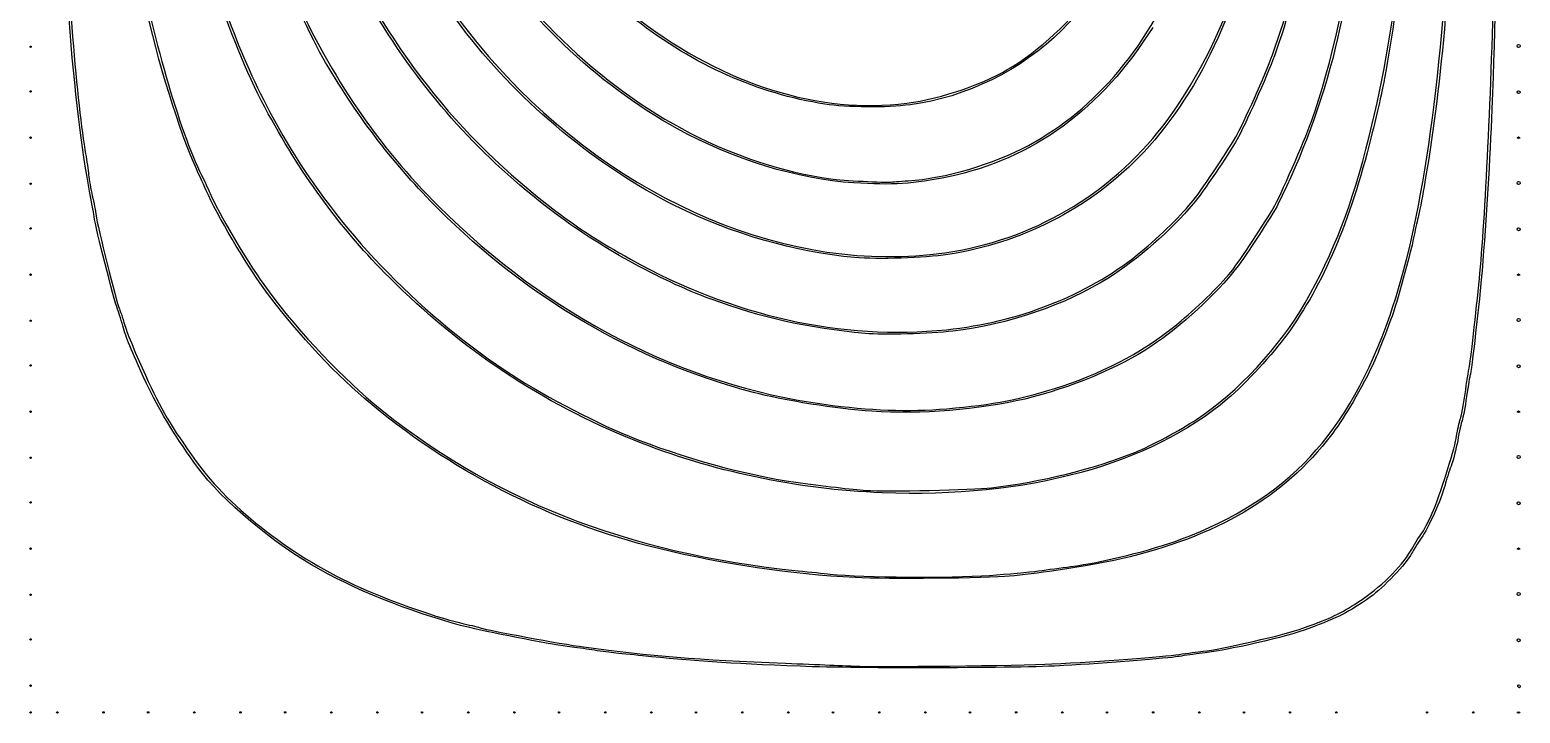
# Model space of a CAD drawing. Header units: millimetres. Extents: x 2 to 2088, y -91 to 1995.
# Drawn here: x 2 to 1046, y -91 to 387 of the extents above; entities that cross this region are included whole.
import ezdxf

# ---------------------------------------------------------------- set-up
doc = ezdxf.new("R2010")
doc.units = ezdxf.units.MM
doc.layers.add('Image', color=7, linetype='CONTINUOUS')

msp = doc.modelspace()

# ---------------------------------------------------------------- linework, layer by layer
at = {"layer": 'Image', "color": 7}
for points in [[(1044.2117, 376.0981)], [(2.105229, 375.5765)], [(2.105229, 344.282)], [(559.14715, 335.4208)], [(616.47601, 336.0452)], [(1044.2117, 343.7604)], [(2.105229, 311.9444)], [(1044.5595, 312.1182)], [(2.105229, 279.6067)], [(579.48856, 280.2028)], [(617.56358, 281.6854)], [(1044.2117, 280.1283)], [(2.105229, 248.3122)], [(1044.2117, 247.7907)], [(643.12069, 231.2614)], [(580.01015, 227.9576)], [(2.105229, 215.9746)], [(1044.5595, 216.1485)], [(2.105229, 183.637)], [(1044.2117, 184.1585)], [(587.31219, 174.7862)], [(644.43049, 177.3959)], [(2.105229, 152.3425)], [(1044.2117, 151.8209)], [(2.105229, 120.0048)], [(1044.5595, 120.1787)], [(2.105229, 87.6672)], [(1044.2117, 88.1888)], [(599.30841, 63.1466)], [(675.97991, 66.7141)], [(2.105229, 56.3727)], [(1044.2117, 55.8511)], [(2.105229, 24.0351)], [(1044.5595, 24.2089)], [(674.5106, 5.2996)], [(2.105229, -8.3026)], [(1044.2117, -7.781)], [(2.105229, -39.5971)], [(1044.2117, -40.1186)], [(541.93518, -58.3891)], [(718.22747, -56.7779)], [(2.105229, -71.9347)], [(1044.7333, -72.4563)], [(2.105229, -90.7114)], [(20.881923, -90.7114)], [(53.219562, -90.7114)], [(84.514052, -90.7114)], [(116.85169, -90.7114)], [(149.18933, -90.7114)], [(180.48382, -90.7114)], [(212.82146, -90.7114)], [(245.1591, -90.7114)], [(276.45359, -90.7114)], [(308.79123, -90.7114)], [(341.12887, -90.7114)], [(372.42336, -90.7114)], [(404.761, -90.7114)], [(437.09864, -90.7114)], [(468.39313, -90.7114)], [(500.73077, -90.7114)], [(533.06841, -90.7114)], [(564.36289, -90.7114)], [(596.70053, -90.7114)], [(629.03817, -90.7114)], [(660.33266, -90.7114)], [(692.6703, -90.7114)], [(725.00794, -90.7114)], [(756.30243, -90.7114)], [(788.64007, -90.7114)], [(820.97771, -90.7114)], [(852.2722, -90.7114)], [(884.60984, -90.7114)], [(916.94748, -90.7114)], [(980.57961, -90.7114)], [(1012.9172, -90.7114)], [(1044.5595, -90.5375)]]:
    msp.add_lwpolyline(points, close=True, dxfattribs=at)
for points in [[(592.00679, 120.2048), (592.00636, 120.2048)], [(644.68502, 122.0407), (644.68542, 122.0407)], [(580.52931, 3.70423), (580.53171, 3.7042)]]:
    msp.add_lwpolyline(points, dxfattribs=at)
for points in [[(1031.1902, 981.6465), (1031.4658, 499.1209), (1031.1632, 457.5541), (1026.4658, 331.7642)], [(899.84977, 322.7561), (929.43571, 406.149), (944.19956, 524.5473), (945.32935, 687.4782)], [(940.5298, 312.8235), (961.08679, 395.4964), (970.22256, 483.8574), (973.22614, 629.0619)], [(308.09139, 384.9648), (259.11344, 447.9539), (226.9981, 521.4947), (206.5872, 617.3988)], [(812.01334, 583.8777), (797.77231, 494.3256), (770.1015, 431.5801), (725.35096, 387.3648)], [(44.007353, 274.391), (32.856193, 331.7548), (24.378063, 440.5854), (20.887873, 571.1671)], [(912.73608, 571.6886), (906.63976, 493.2692), (892.64438, 419.8595), (874.15454, 369.3176)], [(971.71957, 538.4561), (967.70748, 463.851), (962.55864, 417.1098), (951.36427, 353.6704)], [(1001.6788, 534.65683), (997.19641, 416.54333), (991.09062, 347.39993), (978.95863, 277.36853)], [(169.20909, 328.6348), (142.82606, 376.7513), (120.96338, 444.0956), (107.40573, 519.0096)], [(939.29105, 515.3586), (935.89443, 475.0469), (925.31612, 408.8104), (916.80056, 374.5333)], [(691.10558, 362.0376), (737.70143, 391.7377), (771.99412, 440.757), (793.62165, 508.5781)], [(25.07775, 493.974), (28.019514, 422.0037), (35.401066, 333.292), (41.178915, 300.4697)], [(866.91037, 484.0641), (849.71707, 402.3313), (820.28903, 340.1116), (778.92052, 298.0273)], [(955.12293, 187.563), (977.10331, 250.583), (991.28354, 346.9502), (997.75473, 477.2836)], [(309.31168, 462.6795), (328.96279, 430.6389), (348.58862, 406.0925), (375.16723, 380.3126)], [(872.75408, 369.8392), (883.57048, 400.1054), (890.12375, 425.5144), (897.64029, 466.3305)], [(123.66376, 452.7696), (138.38065, 396.5473), (155.60768, 354.0465), (181.80217, 309.3365)], [(215.65232, 457.9853), (250.89332, 377.2544), (301.45338, 312.8408), (370.6789, 260.4812)], [(263.70161, 456.4206), (281.48609, 422.846), (303.22204, 391.5454), (328.17231, 363.5803)], [(455.81083, 318.1876), (398.9263, 349.4352), (347.67249, 398.6171), (311.04243, 457.104)], [(76.863592, 443.9028), (87.014919, 385.7727), (107.00909, 316.362), (122.48417, 285.5288)], [(209.32656, 364.6234), (199.98438, 380.4191), (180.87043, 421.0149), (174.20922, 439.2086)], [(701.78062, 306.4912), (749.81914, 332.3849), (786.2467, 376.1133), (812.33975, 439.2086)], [(1018.0982, 217.0178), (1022.3397, 263.3304), (1026.3245, 349.3836), (1028.6769, 445.4675)], [(796.11676, 320.2896), (817.57741, 348.1465), (836.26615, 384.0779), (848.58172, 421.1601)], [(118.13258, 291.603), (107.39571, 314.8968), (91.596687, 366.1528), (82.441904, 407.3926)], [(186.73744, 412.6083), (213.5898, 353.7866), (246.41819, 305.7822), (288.39263, 263.9595)], [(367.79655, 260.6804), (318.60261, 298.1128), (279.91789, 340.8553), (247.28617, 393.8316)], [(559.14715, 335.4208), (512.34136, 342.6652), (467.88176, 362.4712), (426.46737, 394.5274)], [(429.61752, 394.1778), (489.02227, 348.917), (555.47196, 328.2442), (616.47601, 336.0452)], [(725.35096, 387.3648), (696.72077, 359.0771), (658.1418, 340.0756), (618.88655, 334.9275)], [(788.88249, 389.1374), (753.16309, 332.0406), (704.97753, 296.8275), (645.66601, 284.4776)], [(2.105229, 375.5765), (2.105229, 375.8634), (2.339938, 376.0981), (2.626804, 376.0981)], [(2.626804, 376.0981), (2.91367, 376.0981), (3.148379, 375.8634), (3.148379, 375.5765)], [(454.31061, 264.2173), (399.59892, 291.5952), (346.77041, 335.2209), (308.09139, 384.9648)], [(375.16723, 380.3126), (430.7062, 326.4427), (495.9116, 292.746), (563.3198, 283.0796)], [(1044.2117, 376.0981), (1044.2117, 376.6718), (1044.6812, 377.1412), (1045.2549, 377.1412)], [(1045.2549, 375.0549), (1044.6812, 375.0549), (1044.2117, 375.5243), (1044.2117, 376.0981)], [(1045.2549, 377.1412), (1045.8286, 377.1412), (1046.298, 376.6718), (1046.298, 376.0981)], [(1046.298, 376.0981), (1046.298, 375.5243), (1045.8286, 375.0549), (1045.2549, 375.0549)], [(2.626804, 375.0549), (2.339938, 375.0549), (2.105229, 375.2896), (2.105229, 375.5765)], [(3.148379, 375.5765), (3.148379, 375.2896), (2.91367, 375.0549), (2.626804, 375.0549)], [(846.78441, 311.9022), (852.71149, 322.3247), (867.8168, 356.0238), (872.75408, 369.8392)], [(874.15454, 369.3176), (868.93574, 355.052), (853.33601, 320.1317), (847.82561, 310.3796)], [(916.80056, 374.5333), (907.42588, 336.7981), (893.17997, 298.0587), (876.5548, 265.0914)], [(288.39459, 261.8487), (257.81991, 292.3672), (232.91755, 324.736), (209.32656, 364.6234)], [(328.17231, 363.5803), (414.6972, 266.6004), (535.44136, 215.8723), (643.12069, 231.2614)], [(616.47596, 336.0452), (641.0606, 339.189), (672.36321, 350.0912), (691.10558, 362.0376)], [(2.105229, 344.282), (2.105229, 344.5689), (2.339938, 344.8036), (2.626804, 344.8036)], [(2.626804, 344.8036), (2.91367, 344.8036), (3.148379, 344.5689), (3.148379, 344.282)], [(951.36427, 353.6704), (950.1494, 346.7856), (945.91531, 328.2436), (941.95519, 312.4659)], [(1044.2117, 343.7604), (1044.2117, 344.3342), (1044.6812, 344.8036), (1045.2549, 344.8036)], [(1045.2549, 344.8036), (1045.8286, 344.8036), (1046.298, 344.3342), (1046.298, 343.7604)], [(2.626804, 343.7604), (2.339938, 343.7604), (2.105229, 343.9951), (2.105229, 344.282)], [(3.148379, 344.282), (3.148379, 343.9951), (2.91367, 343.7604), (2.626804, 343.7604)], [(618.88655, 334.9275), (602.50763, 332.7795), (574.73043, 333.0089), (559.14715, 335.4208)], [(1045.2549, 342.7173), (1044.6812, 342.7173), (1044.2117, 343.1867), (1044.2117, 343.7604)], [(1046.298, 343.7604), (1046.298, 343.1867), (1045.8286, 342.7173), (1045.2549, 342.7173)], [(254.02887, 213.8781), (220.60088, 247.2857), (194.3114, 282.8539), (169.20909, 328.6348)], [(1026.4658, 331.7642), (1025.182, 297.3898), (1022.6199, 255.1717), (1019.5969, 218.5825)], [(579.48856, 280.2028), (540.26439, 282.7141), (495.18322, 296.5598), (455.81083, 318.1876)], [(643.12069, 231.2614), (704.22343, 239.994), (758.66216, 271.6718), (796.11676, 320.2896)], [(873.31941, 262.3948), (878.0361, 270.5342), (895.08073, 309.3138), (899.84977, 322.7561)], [(2.105229, 311.9444), (2.105229, 312.2312), (2.339938, 312.4659), (2.626804, 312.4659)], [(2.626804, 311.4228), (2.339938, 311.4228), (2.105229, 311.6575), (2.105229, 311.9444)], [(2.626804, 312.4659), (2.91367, 312.4659), (3.148379, 312.2312), (3.148379, 311.9444)], [(3.148379, 311.9444), (3.148379, 311.6575), (2.91367, 311.4228), (2.626804, 311.4228)], [(181.80217, 309.3365), (217.31473, 248.722), (272.97664, 190.4285), (334.86997, 149.0321)], [(617.56353, 281.6854), (643.28406, 283.2424), (677.16085, 293.2207), (701.78062, 306.4912)], [(815.85291, 266.1812), (822.30535, 274.0522), (840.83854, 301.4467), (846.78441, 311.9022)], [(847.82561, 310.3796), (841.90286, 299.8979), (823.87791, 273.4607), (817.24299, 265.5242)], [(941.95519, 312.4659), (926.79552, 252.0678), (908.90828, 210.1109), (882.87638, 173.8887)], [(895.71867, 196.3187), (915.94101, 231.8037), (928.50843, 264.4779), (940.5298, 312.8235)], [(1045.2549, 311.4228), (1044.4899, 311.4228), (1044.177, 311.7357), (1044.5595, 312.1182)], [(1044.5595, 312.1182), (1044.9419, 312.5007), (1045.5678, 312.5007), (1045.9503, 312.1182)], [(1045.9503, 312.1182), (1046.3328, 311.7357), (1046.0203, 311.4228), (1045.2549, 311.4228)], [(41.178915, 300.4697), (41.986888, 295.8799), (42.954369, 289.308), (43.328872, 285.8656)], [(778.92052, 298.0273), (742.94098, 261.4252), (696.80705, 237.9817), (645.207, 230.0791)], [(43.328872, 285.8656), (43.703375, 282.4232), (44.862303, 275.8514), (45.904267, 271.2615)], [(125.67189, 274.9126), (123.2442, 280.363), (119.85151, 287.8737), (118.13258, 291.603)], [(122.48417, 285.5288), (124.40687, 281.6979), (127.08365, 275.9818), (128.43256, 272.8263)], [(563.3198, 283.0796), (570.96594, 281.9831), (601.94168, 280.2683), (605.04578, 280.7697)], [(645.66601, 284.4776), (621.70422, 279.4883), (606.24562, 278.4897), (579.48856, 280.2028)], [(2.105229, 279.6067), (2.105229, 279.8936), (2.339938, 280.1283), (2.626804, 280.1283)], [(2.626804, 279.0852), (2.339938, 279.0852), (2.105229, 279.3199), (2.105229, 279.6067)], [(2.626804, 280.1283), (2.91367, 280.1283), (3.148379, 279.8936), (3.148379, 279.6067)], [(3.148379, 279.6067), (3.148379, 279.3199), (2.91367, 279.0852), (2.626804, 279.0852)], [(47.140477, 256.6686), (46.644087, 260.1049), (45.234181, 268.0799), (44.007353, 274.391)], [(165.50615, 206.935), (153.5136, 223.3554), (133.18186, 258.0517), (125.67189, 274.9126)], [(128.43256, 272.8263), (134.19223, 259.3526), (153.09691, 227.2349), (165.98083, 209.0343)], [(605.04578, 280.7697), (605.90638, 280.9087), (611.53939, 281.3208), (617.56358, 281.6854)], [(978.95863, 277.36853), (977.48224, 268.84613), (975.59789, 259.21753), (974.77117, 255.97163)], [(1044.2117, 280.1283), (1044.2117, 280.702), (1044.6812, 281.1715), (1045.2549, 281.1715)], [(1045.2549, 279.0852), (1044.6812, 279.0852), (1044.2117, 279.5546), (1044.2117, 280.1283)], [(1045.2549, 281.1715), (1045.8286, 281.1715), (1046.298, 280.702), (1046.298, 280.1283)], [(1046.298, 280.1283), (1046.298, 279.5546), (1045.8286, 279.0852), (1045.2549, 279.0852)], [(45.904267, 271.2615), (46.946231, 266.6717), (48.114239, 260.3345), (48.499841, 257.179)], [(288.39263, 263.9595), (365.64218, 186.9892), (459.65664, 138.6988), (558.62517, 125.1549)], [(509.07592, 133.4197), (425.9212, 155.5491), (351.49887, 198.8604), (288.39459, 261.8487)], [(580.01014, 227.9576), (538.53432, 231.6434), (493.37061, 244.6715), (454.31061, 264.2173)], [(817.24299, 265.5242), (801.82737, 247.0845), (778.25635, 226.5411), (757.34558, 213.3205)], [(778.20466, 229.9543), (790.7497, 239.9924), (807.95934, 256.5524), (815.85291, 266.1812)], [(844.90297, 219.3755), (849.28283, 224.9579), (868.36977, 253.8534), (873.31941, 262.3948)], [(876.5548, 265.0914), (872.97466, 257.9921), (854.03392, 228.8944), (847.63846, 220.6688)], [(63.566657, 191.662), (61.087958, 197.9669), (48.322475, 248.4863), (47.140477, 256.6686)], [(48.499841, 257.179), (49.261386, 250.947), (63.183232, 195.327), (64.683025, 192.5246)], [(479.54743, 198.7258), (442.83488, 212.2505), (400.86305, 235.5197), (367.79655, 260.6804)], [(370.6789, 260.4812), (387.89398, 247.4603), (400.48076, 239.3583), (423.01612, 226.7921)], [(974.77117, 255.97163), (973.94446, 252.72573), (972.56042, 246.33963), (971.69554, 241.78033)], [(2.105229, 248.3122), (2.105229, 248.5991), (2.339938, 248.8338), (2.626804, 248.8338)], [(2.626804, 247.7907), (2.339938, 247.7907), (2.105229, 248.0254), (2.105229, 248.3122)], [(2.626804, 248.8338), (2.91367, 248.8338), (3.148379, 248.5991), (3.148379, 248.3122)], [(3.148379, 248.3122), (3.148379, 248.0254), (2.91367, 247.7907), (2.626804, 247.7907)], [(971.69554, 241.78033), (969.63386, 230.91213), (959.66686, 195.28993), (955.71905, 184.68013)], [(1044.2117, 247.7907), (1044.2117, 248.3644), (1044.6812, 248.8338), (1045.2549, 248.8338)], [(1045.2549, 246.7475), (1044.6812, 246.7475), (1044.2117, 247.2169), (1044.2117, 247.7907)], [(1045.2549, 248.8338), (1045.8286, 248.8338), (1046.298, 248.3644), (1046.298, 247.7907)], [(1046.298, 247.7907), (1046.298, 247.2169), (1045.8286, 246.7475), (1045.2549, 246.7475)], [(645.207, 230.0791), (628.71782, 227.5538), (596.3913, 226.5019), (580.01015, 227.9576)], [(644.43049, 177.3959), (694.75837, 182.6315), (742.51021, 201.3927), (778.20466, 229.9543)], [(423.01612, 226.7921), (494.64719, 186.849), (571.17794, 169.7755), (644.43049, 177.3959)], [(847.63846, 220.6688), (833.47229, 202.4486), (808.61534, 179.6522), (787.59735, 165.6048)], [(808.81013, 183.5602), (821.46179, 194.1638), (837.99132, 210.5663), (844.90297, 219.3755)], [(2.105229, 215.9746), (2.105229, 216.2615), (2.339938, 216.4962), (2.626804, 216.4962)], [(2.626804, 215.453), (2.339938, 215.453), (2.105229, 215.6877), (2.105229, 215.9746)], [(2.626804, 216.4962), (2.91367, 216.4962), (3.148379, 216.2615), (3.148379, 215.9746)], [(3.148379, 215.9746), (3.148379, 215.6877), (2.91367, 215.453), (2.626804, 215.453)], [(165.98083, 209.0343), (184.96808, 182.2119), (217.67193, 146.8134), (242.55123, 126.1549)], [(425.62399, 99.916), (361.40167, 125.7014), (304.33936, 163.5984), (254.02887, 213.8781)], [(757.34558, 213.3205), (728.04504, 194.7956), (687.36501, 180.941), (648.85802, 176.3723)], [(1010.7603, 151.8209), (1011.8835, 158.064), (1016.2609, 196.9571), (1018.0982, 217.0178)], [(1019.5969, 218.5825), (1017.9753, 198.955), (1012.041, 146.676), (1011.2982, 145.4742)], [(1045.2549, 215.453), (1044.4899, 215.453), (1044.177, 215.766), (1044.5595, 216.1485)], [(1044.5595, 216.1485), (1044.9419, 216.5309), (1045.5678, 216.5309), (1045.9503, 216.1485)], [(1045.9503, 216.1485), (1046.3328, 215.766), (1046.0203, 215.453), (1045.2549, 215.453)], [(236.29233, 129.4196), (214.24088, 148.1782), (185.16359, 180.0196), (165.50615, 206.935)], [(587.31219, 174.7862), (547.42535, 178.4324), (515.20269, 185.5905), (479.54743, 198.7258)], [(67.824762, 178.4212), (66.541374, 183.0111), (64.625227, 188.9694), (63.566657, 191.662)], [(64.683025, 192.5246), (65.188277, 191.5806), (67.002515, 186.0927), (68.714665, 180.3294)], [(819.60402, 114.5934), (848.45262, 133.6778), (878.25888, 165.6812), (895.71867, 196.3187)], [(2.105229, 183.637), (2.105229, 183.9238), (2.339938, 184.1585), (2.626804, 184.1585)], [(2.626804, 183.1154), (2.339938, 183.1154), (2.105229, 183.3501), (2.105229, 183.637)], [(2.626804, 184.1585), (2.91367, 184.1585), (3.148379, 183.9238), (3.148379, 183.637)], [(3.148379, 183.637), (3.148379, 183.3501), (2.91367, 183.1154), (2.626804, 183.1154)], [(86.197004, 134.9554), (73.55523, 162.0157), (70.177603, 170.0066), (67.824762, 178.4212)], [(68.714665, 180.3294), (70.426815, 174.5661), (76.88329, 158.87), (83.062388, 145.4493)], [(725.39802, 137.9027), (757.72828, 148.6153), (784.78893, 163.4276), (808.81013, 183.5602)], [(808.65912, 30.6317), (883.71331, 58.8284), (926.04042, 104.1805), (955.12293, 187.563)], [(955.71905, 184.68013), (946.71579, 160.48393), (943.5864, 153.13933), (937.23679, 141.30313)], [(1044.2117, 184.1585), (1044.2117, 184.7323), (1044.6812, 185.2017), (1045.2549, 185.2017)], [(1045.2549, 183.1154), (1044.6812, 183.1154), (1044.2117, 183.5848), (1044.2117, 184.1585)], [(1045.2549, 185.2017), (1045.8286, 185.2017), (1046.298, 184.7323), (1046.298, 184.1585)], [(1046.298, 184.1585), (1046.298, 183.5848), (1045.8286, 183.1154), (1045.2549, 183.1154)], [(648.85802, 176.3723), (633.10369, 174.5031), (599.79813, 173.6448), (587.31219, 174.7862)], [(882.87638, 173.8887), (873.58037, 160.9537), (853.54675, 139.2527), (841.31456, 128.8677)], [(787.59735, 165.6048), (765.44972, 150.8024), (730.67802, 136.3388), (699.14852, 128.8137)], [(2.105229, 152.3425), (2.105229, 152.6293), (2.339938, 152.864), (2.626804, 152.864)], [(2.626804, 151.8209), (2.339938, 151.8209), (2.105229, 152.0556), (2.105229, 152.3425)], [(2.626804, 152.864), (2.91367, 152.864), (3.148379, 152.6293), (3.148379, 152.3425)], [(3.148379, 152.3425), (3.148379, 152.0556), (2.91367, 151.8209), (2.626804, 151.8209)], [(334.86997, 149.0321), (358.71597, 133.0831), (395.53228, 113.54), (421.97297, 102.7954)], [(1007.706, 132.5226), (1008.8181, 139.9811), (1010.1926, 148.6654), (1010.7603, 151.8209)], [(1044.2117, 151.8209), (1044.2117, 152.3946), (1044.6812, 152.864), (1045.2549, 152.864)], [(1045.2549, 150.7777), (1044.6812, 150.7777), (1044.2117, 151.2472), (1044.2117, 151.8209)], [(1045.2549, 152.864), (1045.8286, 152.864), (1046.298, 152.3946), (1046.298, 151.8209)], [(1046.298, 151.8209), (1046.298, 151.2472), (1045.8286, 150.7777), (1045.2549, 150.7777)], [(83.062388, 145.4493), (94.334063, 120.9677), (100.82592, 109.9672), (118.6327, 85.1752)], [(644.68542, 122.0407), (676.7869, 124.6797), (698.17922, 128.8838), (725.39802, 137.9027)], [(937.23679, 141.30313), (925.79962, 119.98323), (918.1079, 108.14163), (907.4792, 95.49083)], [(1011.2982, 145.4742), (1011.0502, 145.0729), (1009.9183, 138.4226), (1008.7828, 130.6959)], [(119.61376, 81.1053), (105.69133, 100.0468), (92.801098, 120.8191), (86.197004, 134.9554)], [(442.83596, 24.0145), (366.81076, 42.4689), (296.06561, 78.5721), (236.29233, 129.4196)], [(242.55123, 126.1549), (323.50527, 58.9348), (420.29485, 20.6976), (540.37045, 8.5)], [(592.00636, 120.2048), (568.22283, 121.7802), (529.8158, 127.9003), (509.07592, 133.4197)], [(699.14852, 128.8137), (667.49368, 121.2586), (626.19438, 117.9402), (592.00679, 120.2048)], [(841.31456, 128.8677), (786.74708, 82.5407), (700.79102, 59.1978), (599.30841, 63.1466)], [(1004.1419, 113.7459), (1004.99, 116.6146), (1006.5939, 125.0641), (1007.706, 132.5226)], [(1008.7828, 130.6959), (1007.6473, 122.9692), (1006.2358, 115.3783), (1005.6461, 113.8273)], [(2.105229, 120.0048), (2.105229, 120.2917), (2.339938, 120.5264), (2.626804, 120.5264)], [(2.626804, 119.4833), (2.339938, 119.4833), (2.105229, 119.718), (2.105229, 120.0048)], [(2.626804, 120.5264), (2.91367, 120.5264), (3.148379, 120.2917), (3.148379, 120.0048)], [(3.148379, 120.0048), (3.148379, 119.718), (2.91367, 119.4833), (2.626804, 119.4833)], [(558.62517, 125.1549), (590.67439, 120.7689), (617.43491, 119.8006), (644.68502, 122.0407)], [(1045.2549, 119.4833), (1044.4899, 119.4833), (1044.177, 119.7962), (1044.5595, 120.1787)], [(1044.5595, 120.1787), (1044.9419, 120.5612), (1045.5678, 120.5612), (1045.9503, 120.1787)], [(1045.9503, 120.1787), (1046.3328, 119.7962), (1046.0203, 119.4833), (1045.2549, 119.4833)], [(776.95474, 91.689), (787.30448, 95.8525), (808.40179, 107.1827), (819.60402, 114.5934)], [(1001.3974, 101.2281), (1002.0587, 105.2443), (1003.2937, 110.8773), (1004.1419, 113.7459)], [(1005.6461, 113.8273), (1005.0565, 112.2764), (1003.6646, 105.9905), (1002.5531, 99.8589)], [(421.97297, 102.7954), (458.58827, 87.9162), (503.28669, 75.5793), (538.80573, 70.5493)], [(599.30841, 63.1466), (539.67558, 65.467), (479.91261, 78.119), (425.62399, 99.916)], [(907.4792, 95.49083), (872.82827, 54.24753), (822.73445, 27.69293), (754.21373, 14.24533)], [(984.6176, 48.7612), (990.22892, 61.7155), (999.83887, 91.764), (1001.3974, 101.2281)], [(1002.5531, 99.8589), (1001.4415, 93.7272), (999.36105, 85.617), (997.92976, 81.8362)], [(2.105229, 87.6672), (2.105229, 87.9541), (2.339938, 88.1888), (2.626804, 88.1888)], [(2.626804, 87.1456), (2.339938, 87.1456), (2.105229, 87.3803), (2.105229, 87.6672)], [(2.626804, 88.1888), (2.91367, 88.1888), (3.148379, 87.9541), (3.148379, 87.6672)], [(3.148379, 87.6672), (3.148379, 87.3803), (2.91367, 87.1456), (2.626804, 87.1456)], [(118.6327, 85.1752), (142.54169, 51.8872), (187.80572, 17.096), (233.68445, -3.2567)], [(675.97991, 66.7141), (710.99461, 70.7629), (747.19245, 79.7159), (776.95474, 91.689)], [(1044.2117, 88.1888), (1044.2117, 88.7625), (1044.6812, 89.2319), (1045.2549, 89.2319)], [(1045.2549, 87.1456), (1044.6812, 87.1456), (1044.2117, 87.615), (1044.2117, 88.1888)], [(1045.2549, 89.2319), (1045.8286, 89.2319), (1046.298, 88.7625), (1046.298, 88.1888)], [(1046.298, 88.1888), (1046.298, 87.615), (1045.8286, 87.1456), (1045.2549, 87.1456)], [(205.68224, 9.0887), (173.27045, 27.2005), (136.81271, 57.7059), (119.61376, 81.1053)], [(997.92976, 81.8362), (996.49847, 78.0554), (994.58573, 72.0997), (993.67922, 68.6014)], [(538.80573, 70.5493), (556.45722, 68.0495), (579.29207, 65.3974), (587.83376, 64.855)], [(587.83376, 64.855), (602.9083, 63.8977), (662.49124, 65.1544), (675.97991, 66.7141)], [(993.67922, 68.6014), (991.12678, 58.7512), (982.03682, 38.4429), (977.03502, 31.4159)], [(2.105229, 56.3727), (2.105229, 56.6596), (2.339938, 56.8943), (2.626804, 56.8943)], [(2.626804, 55.8511), (2.339938, 55.8511), (2.105229, 56.0858), (2.105229, 56.3727)], [(2.626804, 56.8943), (2.91367, 56.8943), (3.148379, 56.6596), (3.148379, 56.3727)], [(3.148379, 56.3727), (3.148379, 56.0858), (2.91367, 55.8511), (2.626804, 55.8511)], [(1044.2117, 55.8511), (1044.2117, 56.4249), (1044.6812, 56.8943), (1045.2549, 56.8943)], [(1045.2549, 54.808), (1044.6812, 54.808), (1044.2117, 55.2774), (1044.2117, 55.8511)], [(1045.2549, 56.8943), (1045.8286, 56.8943), (1046.298, 56.4249), (1046.298, 55.8511)], [(1046.298, 55.8511), (1046.298, 55.2774), (1045.8286, 54.808), (1045.2549, 54.808)], [(976.83196, 33.9096), (978.70262, 36.5108), (982.20616, 43.1941), (984.6176, 48.7612)], [(969.44234, 22.2401), (971.63597, 26.057), (974.96129, 31.3083), (976.83196, 33.9096)], [(977.03502, 31.4159), (974.55391, 27.9302), (971.51134, 23.085), (970.27375, 20.6489)], [(2.105229, 24.0351), (2.105229, 24.3219), (2.339938, 24.5566), (2.626804, 24.5566)], [(2.626804, 23.5135), (2.339938, 23.5135), (2.105229, 23.7482), (2.105229, 24.0351)], [(2.626804, 24.5566), (2.91367, 24.5566), (3.148379, 24.3219), (3.148379, 24.0351)], [(3.148379, 24.0351), (3.148379, 23.7482), (2.91367, 23.5135), (2.626804, 23.5135)], [(580.53171, 3.7042), (534.50771, 6.1035), (488.92409, 12.8271), (442.83596, 24.0145)], [(731.26684, 11.46), (754.59177, 14.5283), (787.48291, 22.6762), (808.65912, 30.6317)], [(932.63943, -13.4768), (947.97422, -3.5473), (963.0063, 11.0412), (969.44234, 22.2401)], [(1045.2549, 23.5135), (1044.4899, 23.5135), (1044.177, 23.8264), (1044.5595, 24.2089)], [(1044.5595, 24.2089), (1044.9419, 24.5914), (1045.5678, 24.5914), (1045.9503, 24.2089)], [(1045.9503, 24.2089), (1046.3328, 23.8264), (1046.0203, 23.5135), (1045.2549, 23.5135)], [(754.21373, 14.24533), (735.82788, 10.63693), (706.20628, 6.32813), (688.4953, 4.68593)], [(708.83912, 8.4623), (715.15018, 9.3186), (725.24265, 10.6675), (731.26684, 11.46)], [(970.27375, 20.6489), (966.88818, 13.9847), (949.92793, -3.9487), (941.55126, -9.7216)], [(310.35595, -31.3137), (276.90584, -23.2788), (233.89899, -6.6788), (205.68224, 9.0887)], [(540.37045, 8.5), (548.68957, 7.655), (558.78204, 6.63), (562.79817, 6.2223)], [(562.79817, 6.2223), (586.94287, 3.7713), (645.83985, 3.2849), (674.5106, 5.2996)], [(688.4953, 4.68593), (672.84456, 3.23463), (601.90932, 2.58963), (580.52931, 3.70423)], [(674.5106, 5.2996), (687.08023, 6.1829), (702.52807, 7.6061), (708.83912, 8.4623)], [(2.105229, -8.3026), (2.105229, -8.0157), (2.339938, -7.781), (2.626804, -7.781)], [(2.626804, -8.8241), (2.339938, -8.8241), (2.105229, -8.5894), (2.105229, -8.3026)], [(2.626804, -7.781), (2.91367, -7.781), (3.148379, -8.0157), (3.148379, -8.3026)], [(3.148379, -8.3026), (3.148379, -8.5894), (2.91367, -8.8241), (2.626804, -8.8241)], [(233.68445, -3.2567), (257.04183, -13.6185), (289.45599, -24.9318), (306.29579, -28.5997)], [(941.55126, -9.7216), (925.09643, -21.0616), (919.76328, -23.7924), (898.17079, -31.9345)], [(1044.2117, -7.781), (1044.2117, -7.2073), (1044.6812, -6.7379), (1045.2549, -6.7379)], [(1045.2549, -8.8241), (1044.6812, -8.8241), (1044.2117, -8.3547), (1044.2117, -7.781)], [(1045.2549, -6.7379), (1045.8286, -6.7379), (1046.298, -7.2073), (1046.298, -7.781)], [(1046.298, -7.781), (1046.298, -8.3547), (1045.8286, -8.8241), (1045.2549, -8.8241)], [(894.10365, -31.7658), (915.00653, -24.1022), (919.58789, -21.9279), (932.63943, -13.4768)], [(306.29579, -28.5997), (311.52122, -29.7379), (316.92492, -31.0981), (318.30402, -31.6225)], [(380.48736, -44.7961), (372.23364, -44.0068), (326.98213, -35.3074), (310.35595, -31.3137)], [(2.105229, -39.5971), (2.105229, -39.3102), (2.339938, -39.0755), (2.626804, -39.0755)], [(2.626804, -40.1186), (2.339938, -40.1186), (2.105229, -39.8839), (2.105229, -39.5971)], [(2.626804, -39.0755), (2.91367, -39.0755), (3.148379, -39.3102), (3.148379, -39.5971)], [(3.148379, -39.5971), (3.148379, -39.8839), (2.91367, -40.1186), (2.626804, -40.1186)], [(318.30402, -31.6225), (322.03093, -33.0394), (375.1225, -42.783), (390.1569, -44.8092)], [(898.17079, -31.9345), (882.46994, -37.855), (842.27039, -47.0669), (821.49929, -49.5041)], [(824.10716, -47.8979), (835.87193, -46.7695), (882.47691, -36.0285), (894.10365, -31.7658)], [(1044.2117, -40.1186), (1044.2117, -39.5449), (1044.6812, -39.0755), (1045.2549, -39.0755)], [(1045.2549, -41.1618), (1044.6812, -41.1618), (1044.2117, -40.6924), (1044.2117, -40.1186)], [(1045.2549, -39.0755), (1045.8286, -39.0755), (1046.298, -39.5449), (1046.298, -40.1186)], [(1046.298, -40.1186), (1046.298, -40.6924), (1045.8286, -41.1618), (1045.2549, -41.1618)], [(395.89423, -46.8931), (391.30437, -46.1112), (384.37128, -45.1676), (380.48736, -44.7961)], [(390.1569, -44.8092), (438.30836, -51.2986), (468.80034, -53.7647), (531.50368, -56.2409)], [(411.0199, -48.9628), (407.29064, -48.6064), (400.48408, -47.675), (395.89423, -46.8931)], [(431.36131, -51.0516), (423.90279, -50.2593), (414.74916, -49.3193), (411.0199, -48.9628)], [(541.93518, -58.3891), (490.36213, -56.3434), (465.89095, -54.7195), (431.36131, -51.0516)], [(718.22747, -56.7779), (751.9737, -55.0406), (796.73857, -51.6624), (807.41677, -50.0472)], [(806.28581, -51.6224), (800.79179, -52.65), (755.75115, -56.2177), (726.57267, -57.9366)], [(821.49929, -49.5041), (815.76196, -50.1772), (808.9159, -51.1305), (806.28581, -51.6224)], [(807.41677, -50.0472), (812.86722, -49.2227), (820.3779, -48.2555), (824.10716, -47.8979)], [(531.50368, -56.2409), (553.87924, -57.1246), (575.70715, -58.0275), (580.01014, -58.2474)], [(726.57267, -57.9366), (696.42944, -59.7123), (582.34187, -59.9919), (541.93518, -58.3891)], [(580.01014, -58.2474), (594.12524, -58.9689), (696.89331, -57.8763), (718.22747, -56.7779)], [(2.105229, -71.9347), (2.105229, -71.6478), (2.339938, -71.4131), (2.626804, -71.4131)], [(2.626804, -72.4563), (2.339938, -72.4563), (2.105229, -72.2216), (2.105229, -71.9347)], [(2.626804, -71.4131), (2.91367, -71.4131), (3.148379, -71.6478), (3.148379, -71.9347)], [(3.148379, -71.9347), (3.148379, -72.2216), (2.91367, -72.4563), (2.626804, -72.4563)], [(1044.7333, -72.4563), (1044.3787, -71.8825), (1044.5857, -71.4131), (1045.1933, -71.4131)], [(1045.838, -73.4994), (1045.585, -73.4994), (1045.0879, -73.03), (1044.7333, -72.4563)], [(1045.1933, -71.4131), (1045.8009, -71.4131), (1046.298, -71.8825), (1046.298, -72.4563)], [(1046.298, -72.4563), (1046.298, -73.03), (1046.091, -73.4994), (1045.838, -73.4994)], [(2.105229, -90.7114), (2.105229, -90.4245), (2.339938, -90.1898), (2.626804, -90.1898)], [(2.626804, -91.233), (2.339938, -91.233), (2.105229, -90.9983), (2.105229, -90.7114)], [(2.626804, -90.1898), (2.91367, -90.1898), (3.148379, -90.4245), (3.148379, -90.7114)], [(3.148379, -90.7114), (3.148379, -90.9983), (2.91367, -91.233), (2.626804, -91.233)], [(20.881923, -90.7114), (20.881923, -90.4245), (21.116632, -90.1898), (21.403498, -90.1898)], [(21.403498, -91.233), (21.116632, -91.233), (20.881923, -90.9983), (20.881923, -90.7114)], [(21.403498, -90.1898), (21.690364, -90.1898), (21.925073, -90.4245), (21.925073, -90.7114)], [(21.925073, -90.7114), (21.925073, -90.9983), (21.690364, -91.233), (21.403498, -91.233)], [(53.219562, -90.7114), (53.219562, -90.4245), (53.454271, -90.1898), (53.741137, -90.1898)], [(53.741137, -91.233), (53.454271, -91.233), (53.219562, -90.9983), (53.219562, -90.7114)], [(53.741137, -90.1898), (54.028003, -90.1898), (54.262712, -90.4245), (54.262712, -90.7114)], [(54.262712, -90.7114), (54.262712, -90.9983), (54.028003, -91.233), (53.741137, -91.233)], [(84.514052, -90.7114), (84.514052, -90.4245), (84.748761, -90.1898), (85.035627, -90.1898)], [(85.035627, -91.233), (84.748761, -91.233), (84.514052, -90.9983), (84.514052, -90.7114)], [(85.035627, -90.1898), (85.322493, -90.1898), (85.557202, -90.4245), (85.557202, -90.7114)], [(85.557202, -90.7114), (85.557202, -90.9983), (85.322493, -91.233), (85.035627, -91.233)], [(116.85169, -90.7114), (116.85169, -90.4245), (117.0864, -90.1898), (117.37327, -90.1898)], [(117.37327, -91.233), (117.0864, -91.233), (116.85169, -90.9983), (116.85169, -90.7114)], [(117.37327, -90.1898), (117.66013, -90.1898), (117.89484, -90.4245), (117.89484, -90.7114)], [(117.89484, -90.7114), (117.89484, -90.9983), (117.66013, -91.233), (117.37327, -91.233)], [(149.18933, -90.7114), (149.18933, -90.4245), (149.42404, -90.1898), (149.71091, -90.1898)], [(149.71091, -91.233), (149.42404, -91.233), (149.18933, -90.9983), (149.18933, -90.7114)], [(149.71091, -90.1898), (149.99777, -90.1898), (150.23248, -90.4245), (150.23248, -90.7114)], [(150.23248, -90.7114), (150.23248, -90.9983), (149.99777, -91.233), (149.71091, -91.233)], [(180.48382, -90.7114), (180.48382, -90.4245), (180.71853, -90.1898), (181.0054, -90.1898)], [(181.0054, -91.233), (180.71853, -91.233), (180.48382, -90.9983), (180.48382, -90.7114)], [(181.0054, -90.1898), (181.29226, -90.1898), (181.52697, -90.4245), (181.52697, -90.7114)], [(181.52697, -90.7114), (181.52697, -90.9983), (181.29226, -91.233), (181.0054, -91.233)], [(212.82146, -90.7114), (212.82146, -90.4245), (213.05617, -90.1898), (213.34303, -90.1898)], [(213.34303, -91.233), (213.05617, -91.233), (212.82146, -90.9983), (212.82146, -90.7114)], [(213.34303, -90.1898), (213.6299, -90.1898), (213.86461, -90.4245), (213.86461, -90.7114)], [(213.86461, -90.7114), (213.86461, -90.9983), (213.6299, -91.233), (213.34303, -91.233)], [(245.1591, -90.7114), (245.1591, -90.4245), (245.39381, -90.1898), (245.68067, -90.1898)], [(245.68067, -91.233), (245.39381, -91.233), (245.1591, -90.9983), (245.1591, -90.7114)], [(245.68067, -90.1898), (245.96754, -90.1898), (246.20225, -90.4245), (246.20225, -90.7114)], [(246.20225, -90.7114), (246.20225, -90.9983), (245.96754, -91.233), (245.68067, -91.233)], [(276.45359, -90.7114), (276.45359, -90.4245), (276.6883, -90.1898), (276.97516, -90.1898)], [(276.97516, -91.233), (276.6883, -91.233), (276.45359, -90.9983), (276.45359, -90.7114)], [(276.97516, -90.1898), (277.26203, -90.1898), (277.49674, -90.4245), (277.49674, -90.7114)], [(277.49674, -90.7114), (277.49674, -90.9983), (277.26203, -91.233), (276.97516, -91.233)], [(308.79123, -90.7114), (308.79123, -90.4245), (309.02594, -90.1898), (309.3128, -90.1898)], [(309.3128, -91.233), (309.02594, -91.233), (308.79123, -90.9983), (308.79123, -90.7114)], [(309.3128, -90.1898), (309.59967, -90.1898), (309.83438, -90.4245), (309.83438, -90.7114)], [(309.83438, -90.7114), (309.83438, -90.9983), (309.59967, -91.233), (309.3128, -91.233)], [(341.12887, -90.7114), (341.12887, -90.4245), (341.36358, -90.1898), (341.65044, -90.1898)], [(341.65044, -91.233), (341.36358, -91.233), (341.12887, -90.9983), (341.12887, -90.7114)], [(341.65044, -90.1898), (341.93731, -90.1898), (342.17202, -90.4245), (342.17202, -90.7114)], [(342.17202, -90.7114), (342.17202, -90.9983), (341.93731, -91.233), (341.65044, -91.233)], [(372.42336, -90.7114), (372.42336, -90.4245), (372.65807, -90.1898), (372.94493, -90.1898)], [(372.94493, -91.233), (372.65807, -91.233), (372.42336, -90.9983), (372.42336, -90.7114)], [(372.94493, -90.1898), (373.2318, -90.1898), (373.46651, -90.4245), (373.46651, -90.7114)], [(373.46651, -90.7114), (373.46651, -90.9983), (373.2318, -91.233), (372.94493, -91.233)], [(404.761, -90.7114), (404.761, -90.4245), (404.99571, -90.1898), (405.28257, -90.1898)], [(405.28257, -91.233), (404.99571, -91.233), (404.761, -90.9983), (404.761, -90.7114)], [(405.28257, -90.1898), (405.56944, -90.1898), (405.80415, -90.4245), (405.80415, -90.7114)], [(405.80415, -90.7114), (405.80415, -90.9983), (405.56944, -91.233), (405.28257, -91.233)], [(437.09864, -90.7114), (437.09864, -90.4245), (437.33335, -90.1898), (437.62021, -90.1898)], [(437.62021, -91.233), (437.33335, -91.233), (437.09864, -90.9983), (437.09864, -90.7114)], [(437.62021, -90.1898), (437.90708, -90.1898), (438.14179, -90.4245), (438.14179, -90.7114)], [(438.14179, -90.7114), (438.14179, -90.9983), (437.90708, -91.233), (437.62021, -91.233)], [(468.39313, -90.7114), (468.39313, -90.4245), (468.62784, -90.1898), (468.9147, -90.1898)], [(468.9147, -91.233), (468.62784, -91.233), (468.39313, -90.9983), (468.39313, -90.7114)], [(468.9147, -90.1898), (469.20157, -90.1898), (469.43628, -90.4245), (469.43628, -90.7114)], [(469.43628, -90.7114), (469.43628, -90.9983), (469.20157, -91.233), (468.9147, -91.233)], [(500.73077, -90.7114), (500.73077, -90.4245), (500.96547, -90.1898), (501.25234, -90.1898)], [(501.25234, -91.233), (500.96547, -91.233), (500.73077, -90.9983), (500.73077, -90.7114)], [(501.25234, -90.1898), (501.53921, -90.1898), (501.77392, -90.4245), (501.77392, -90.7114)], [(501.77392, -90.7114), (501.77392, -90.9983), (501.53921, -91.233), (501.25234, -91.233)], [(533.06841, -90.7114), (533.06841, -90.4245), (533.30311, -90.1898), (533.58998, -90.1898)], [(533.58998, -91.233), (533.30311, -91.233), (533.06841, -90.9983), (533.06841, -90.7114)], [(533.58998, -90.1898), (533.87685, -90.1898), (534.11155, -90.4245), (534.11155, -90.7114)], [(534.11155, -90.7114), (534.11155, -90.9983), (533.87685, -91.233), (533.58998, -91.233)], [(564.36289, -90.7114), (564.36289, -90.4245), (564.5976, -90.1898), (564.88447, -90.1898)], [(564.88447, -91.233), (564.5976, -91.233), (564.36289, -90.9983), (564.36289, -90.7114)], [(564.88447, -90.1898), (565.17134, -90.1898), (565.40604, -90.4245), (565.40604, -90.7114)], [(565.40604, -90.7114), (565.40604, -90.9983), (565.17134, -91.233), (564.88447, -91.233)], [(596.70053, -90.7114), (596.70053, -90.4245), (596.93524, -90.1898), (597.22211, -90.1898)], [(597.22211, -91.233), (596.93524, -91.233), (596.70053, -90.9983), (596.70053, -90.7114)], [(597.22211, -90.1898), (597.50898, -90.1898), (597.74368, -90.4245), (597.74368, -90.7114)], [(597.74368, -90.7114), (597.74368, -90.9983), (597.50898, -91.233), (597.22211, -91.233)], [(629.03817, -90.7114), (629.03817, -90.4245), (629.27288, -90.1898), (629.55975, -90.1898)], [(629.55975, -91.233), (629.27288, -91.233), (629.03817, -90.9983), (629.03817, -90.7114)], [(629.55975, -90.1898), (629.84661, -90.1898), (630.08132, -90.4245), (630.08132, -90.7114)], [(630.08132, -90.7114), (630.08132, -90.9983), (629.84661, -91.233), (629.55975, -91.233)], [(660.33266, -90.7114), (660.33266, -90.4245), (660.56737, -90.1898), (660.85424, -90.1898)], [(660.85424, -91.233), (660.56737, -91.233), (660.33266, -90.9983), (660.33266, -90.7114)], [(660.85424, -90.1898), (661.1411, -90.1898), (661.37581, -90.4245), (661.37581, -90.7114)], [(661.37581, -90.7114), (661.37581, -90.9983), (661.1411, -91.233), (660.85424, -91.233)], [(692.6703, -90.7114), (692.6703, -90.4245), (692.90501, -90.1898), (693.19188, -90.1898)], [(693.19188, -91.233), (692.90501, -91.233), (692.6703, -90.9983), (692.6703, -90.7114)], [(693.19188, -90.1898), (693.47874, -90.1898), (693.71345, -90.4245), (693.71345, -90.7114)], [(693.71345, -90.7114), (693.71345, -90.9983), (693.47874, -91.233), (693.19188, -91.233)], [(725.00794, -90.7114), (725.00794, -90.4245), (725.24265, -90.1898), (725.52952, -90.1898)], [(725.52952, -91.233), (725.24265, -91.233), (725.00794, -90.9983), (725.00794, -90.7114)], [(725.52952, -90.1898), (725.81638, -90.1898), (726.05109, -90.4245), (726.05109, -90.7114)], [(726.05109, -90.7114), (726.05109, -90.9983), (725.81638, -91.233), (725.52952, -91.233)], [(756.30243, -90.7114), (756.30243, -90.4245), (756.53714, -90.1898), (756.82401, -90.1898)], [(756.82401, -91.233), (756.53714, -91.233), (756.30243, -90.9983), (756.30243, -90.7114)], [(756.82401, -90.1898), (757.11087, -90.1898), (757.34558, -90.4245), (757.34558, -90.7114)], [(757.34558, -90.7114), (757.34558, -90.9983), (757.11087, -91.233), (756.82401, -91.233)], [(788.64007, -90.7114), (788.64007, -90.4245), (788.87478, -90.1898), (789.16165, -90.1898)], [(789.16165, -91.233), (788.87478, -91.233), (788.64007, -90.9983), (788.64007, -90.7114)], [(789.16165, -90.1898), (789.44851, -90.1898), (789.68322, -90.4245), (789.68322, -90.7114)], [(789.68322, -90.7114), (789.68322, -90.9983), (789.44851, -91.233), (789.16165, -91.233)], [(820.97771, -90.7114), (820.97771, -90.4245), (821.21242, -90.1898), (821.49929, -90.1898)], [(821.49929, -91.233), (821.21242, -91.233), (820.97771, -90.9983), (820.97771, -90.7114)], [(821.49929, -90.1898), (821.78615, -90.1898), (822.02086, -90.4245), (822.02086, -90.7114)], [(822.02086, -90.7114), (822.02086, -90.9983), (821.78615, -91.233), (821.49929, -91.233)], [(852.2722, -90.7114), (852.2722, -90.4245), (852.50691, -90.1898), (852.79378, -90.1898)], [(852.79378, -91.233), (852.50691, -91.233), (852.2722, -90.9983), (852.2722, -90.7114)], [(852.79378, -90.1898), (853.08064, -90.1898), (853.31535, -90.4245), (853.31535, -90.7114)], [(853.31535, -90.7114), (853.31535, -90.9983), (853.08064, -91.233), (852.79378, -91.233)], [(884.60984, -90.7114), (884.60984, -90.4245), (884.84455, -90.1898), (885.13141, -90.1898)], [(885.13141, -91.233), (884.84455, -91.233), (884.60984, -90.9983), (884.60984, -90.7114)], [(885.13141, -90.1898), (885.41828, -90.1898), (885.65299, -90.4245), (885.65299, -90.7114)], [(885.65299, -90.7114), (885.65299, -90.9983), (885.41828, -91.233), (885.13141, -91.233)], [(916.94748, -90.7114), (916.94748, -90.4245), (917.18219, -90.1898), (917.46905, -90.1898)], [(917.46905, -91.233), (917.18219, -91.233), (916.94748, -90.9983), (916.94748, -90.7114)], [(917.46905, -90.1898), (917.75592, -90.1898), (917.99063, -90.4245), (917.99063, -90.7114)], [(917.99063, -90.7114), (917.99063, -90.9983), (917.75592, -91.233), (917.46905, -91.233)], [(980.57961, -90.7114), (980.57961, -90.4245), (980.81432, -90.1898), (981.10118, -90.1898)], [(981.10118, -91.233), (980.81432, -91.233), (980.57961, -90.9983), (980.57961, -90.7114)], [(981.10118, -90.1898), (981.38805, -90.1898), (981.62276, -90.4245), (981.62276, -90.7114)], [(981.62276, -90.7114), (981.62276, -90.9983), (981.38805, -91.233), (981.10118, -91.233)], [(1012.9172, -90.7114), (1012.9172, -90.4245), (1013.152, -90.1898), (1013.4388, -90.1898)], [(1013.4388, -91.233), (1013.152, -91.233), (1012.9172, -90.9983), (1012.9172, -90.7114)], [(1013.4388, -90.1898), (1013.7257, -90.1898), (1013.9604, -90.4245), (1013.9604, -90.7114)], [(1013.9604, -90.7114), (1013.9604, -90.9983), (1013.7257, -91.233), (1013.4388, -91.233)], [(1045.2549, -91.233), (1044.4899, -91.233), (1044.177, -90.92), (1044.5595, -90.5375)], [(1044.5595, -90.5375), (1044.9419, -90.1551), (1045.5678, -90.1551), (1045.9503, -90.5375)], [(1045.9503, -90.5375), (1046.3328, -90.92), (1046.0203, -91.233), (1045.2549, -91.233)]]:
    msp.add_open_spline(points, degree=3, dxfattribs=at)

doc.saveas('drawing.dxf')
